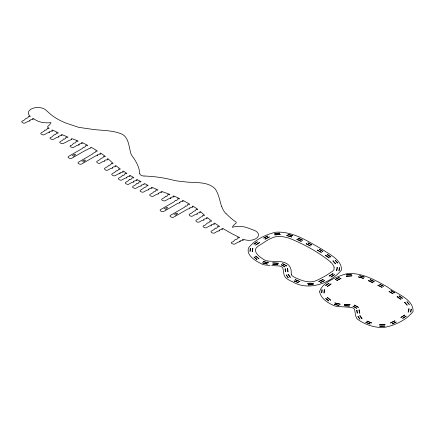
<?xml version="1.0" encoding="UTF-8"?>
<svg xmlns="http://www.w3.org/2000/svg" width="435" height="435" viewBox="0 0 435 435"><rect width="100%" height="100%" fill="white"/><g stroke="black" fill="none" stroke-linecap="round" stroke-linejoin="round"><path stroke-width="0.65" d="M72.031 155.567L74.63 154.311A0.566 0.326 0 0 1 75.402 154.757L74.222 155.915L73.227 156.257M81.943 161.293L84.548 160.036A0.566 0.326 0 0 1 85.32 160.482L84.134 161.635L83.139 161.983M164.093 208.718L166.692 207.462A0.566 0.326 0 0 1 167.464 207.908L166.284 209.066L165.289 209.409M174.011 214.444L176.61 213.188A0.566 0.326 0 0 1 177.382 213.634L176.202 214.787L175.202 215.135M144.061 176.017C153.577 176.365 163.136 177.556 172.38 179.949M271.587 265.524L279.139 265.97A4.693 2.708 0 0 1 282.88 268.129L284.022 274.637L285.05 276.964A12.577 7.259 0 0 0 285.735 277.764L288.334 279.705L292.483 281.788M272.152 261.304C281.755 261.228 292.021 261.691 291.254 273.99A12.207 7.047 0 0 0 291.423 274.577L291.45 274.643M271.63 261.283L268.982 261.136A12.175 7.025 0 0 1 267.965 261.038L267.851 261.022M269.966 265.448L265.203 264.997A13.42 7.748 0 0 1 264.833 264.931L263.876 264.73A12.582 7.264 0 0 1 262.452 264.322C255.726 261.103 245.764 255.334 248.608 247.787C254.992 239.696 265.437 234.737 275.333 232.279A13.588 7.846 0 0 1 276.122 232.192C293.054 231.202 308.089 241.409 322.107 249.331C329.034 254.105 342.187 260.087 341.388 269.874A13.572 7.835 0 0 1 341.241 270.325C330.758 282.891 309.035 291.488 292.722 281.896M172.885 180.074L175.098 180.574A27.932 16.128 0 0 0 180.041 181.292A43.701 25.23 0 0 0 181.123 181.39L182.7 181.498C193.178 183.537 207.049 180.411 215.227 188.937C218.582 193.765 219.534 199.692 221.197 205.217A76.424 44.125 0 0 0 221.611 206.446M330.758 262.131C318.474 252.088 304.217 244.291 289.536 238.331A33.114 19.118 0 0 0 286.556 237.456L282.848 236.7A21.554 12.441 0 0 0 280.624 236.428C272.326 235.639 265.459 241.849 258.733 245.753A30.793 17.775 0 0 0 257.743 246.531C252.121 250.185 258.047 255.813 261.691 258.151A28.699 16.568 0 0 0 264.137 259.76L264.23 259.809A7.868 4.54 0 0 0 267.824 261.082M334.053 267.275L334.107 269.341L332.808 271.032A17.536 10.125 0 0 1 332.563 271.244L325.989 275.616L318.088 279.825A31.608 18.248 0 0 1 316.544 280.488C309.932 283.56 302.629 280.939 296.414 278.199A28.656 16.541 0 0 1 293.63 276.791L293.549 276.736A7.863 4.54 0 0 1 291.347 274.659M139.782 173.549C139.271 166.904 135.899 160.836 131.887 155.627A30.048 17.346 0 0 1 130.505 152.152L130.288 151.239C128.858 145.361 128.271 137.781 122.48 134.361C112.986 130.049 102.1 130.701 91.975 129.277L78.615 127.324L66.234 123.165A59.394 34.289 0 0 1 49.998 113.791L45.952 110.126A9.494 5.481 0 0 0 32.451 108.44A9.494 5.481 0 0 0 30.336 116.319L29.536 116.781L28.628 116.156L27.943 117.7L26.644 118.304A13.202 7.623 0 0 0 26.421 118.135C25.377 118.472 24.034 121.066 22.245 120.99A1.691 0.979 0 0 0 22.12 122.289L22.827 122.8A1.691 0.979 0 0 0 25.344 122.882L27.992 121.354L30.173 120.876L29.585 120.435L30.782 119.745L33.283 119.451L32.375 118.82L33.169 118.363L34.958 119.592A16.068 9.276 0 0 0 51.004 122.583A16.068 9.276 0 0 1 48.144 126.025A2.251 1.3 0 0 0 48.367 127.754L49.209 128.222L48.416 128.678L47.388 128.124L46.822 129.597L45.626 130.288L44.919 129.918L44.033 131.207L41.287 132.795A1.691 0.979 0 0 0 41.336 134.197L42.162 134.643A1.691 0.979 0 0 0 44.506 134.616L47.339 132.98L49.639 132.43L48.932 132.061L50.128 131.37L52.749 131.006L51.721 130.451L52.521 129.989L58.312 132.882L57.518 133.338L56.436 132.816L55.925 134.257L54.576 134.888A13.202 7.623 0 0 1 54.288 134.758C53.239 135.035 52.276 137.542 50.487 137.4A1.691 0.979 0 0 0 50.623 138.852L51.509 139.26A1.691 0.979 0 0 0 53.761 139.189L56.675 137.509L59.035 136.927L58.268 136.585L59.464 135.894L62.14 135.502L61.058 134.975L61.852 134.518L67.969 137.123L67.169 137.585L66.022 137.096L65.576 138.504L64.38 139.195L63.553 138.89L62.787 140.113L60.247 141.582A1.691 0.979 0 0 0 60.492 143.077L61.444 143.452A1.691 0.979 0 0 0 63.586 143.333C68.099 141.234 68.648 140.407 71.846 139.45C69.981 138.526 72.884 138.645 73.667 139.331C75.027 139.733 80.975 142.049 76.44 141.043C76.038 141.576 75.663 143.561 74.303 142.957C73.091 142.859 72.504 145.856 70.552 145.464A1.691 0.979 0 0 0 70.807 146.965L71.759 147.334A1.691 0.979 0 0 0 73.896 147.215L76.897 145.48L79.322 144.86L78.49 144.561L79.687 143.871L82.432 143.436L81.28 142.952L82.074 142.49L87.729 145.355L86.935 145.812L85.929 145.246L85.342 146.736L84.145 147.427L83.46 147.041L82.552 148.346L68.572 156.415A1.691 0.979 0 0 0 68.572 157.796L69.366 158.258A1.691 0.979 0 0 0 71.759 158.258L85.777 150.162C88.082 149.781 88.522 148.199 90.931 148.069C88.832 145.616 94.988 149.499 95.651 149.923C97.407 150.39 97.935 152.212 95.847 150.967C95.521 153.495 93.166 152.217 92.427 154.088L78.485 162.141A1.691 0.979 0 0 0 78.485 163.522L79.279 163.979A1.691 0.979 0 0 0 81.671 163.979L95.482 156.007L97.723 155.496L97.076 155.083L98.272 154.398L100.833 154.072L99.865 153.473L100.664 153.017L105.379 156.421L104.579 156.877L103.753 156.208L102.986 157.796C100.61 158.014 100.126 160.02 97.184 161.146A1.691 0.979 0 0 0 96.967 162.375L97.598 162.929A1.691 0.979 0 0 0 100.208 163.082L102.72 161.63L104.824 161.2L104.313 160.711L105.509 160.02L107.934 159.775L107.102 159.101L107.902 158.644L113.122 163.381L112.328 163.843L111.469 163.185L110.735 164.762L109.381 165.3A13.327 7.694 0 0 0 109.163 165.115L107.945 166.371L104.965 168.089A1.691 0.979 0 0 0 104.775 169.34L105.428 169.884A1.691 0.979 0 0 0 108.01 170.014L110.566 168.535L112.698 168.089L112.159 167.616L113.356 166.926L115.808 166.665L114.949 166.007L115.748 165.545L120.337 169.019L119.538 169.481L118.614 168.867L117.945 170.4L116.749 171.091L116.145 170.656L115.155 172.01L112.268 173.679A1.691 0.979 0 0 0 112.165 174.995L112.893 175.495A1.691 0.979 0 0 0 115.384 175.561L118.064 174.011L120.267 173.521L119.658 173.092L120.854 172.401L123.371 172.097L122.447 171.482L123.241 171.02L126.917 173.396L126.117 173.859L125.155 173.26L124.524 174.778L123.328 175.468L122.686 175.055L121.735 176.387L118.902 178.024A1.691 0.979 0 0 0 118.853 179.378L119.62 179.856A1.691 0.979 0 0 0 122.056 179.883L124.796 178.301L127.036 177.79L126.449 177.415L127.585 176.692L130.141 176.365L129.179 175.773L129.978 175.31L133.801 177.632L133.001 178.094L132.207 177.632L131.408 179.013L130.212 179.704L129.423 179.242L128.619 180.623L125.824 182.238A1.691 0.979 0 0 0 125.818 183.613L126.612 184.076A1.691 0.979 0 0 0 129.01 184.081L131.789 182.472L134.056 181.944L133.387 181.553L134.578 180.862L137.166 180.52L136.171 179.943L136.987 179.47L141.011 181.678L140.211 182.14L139.184 181.585L138.618 183.059L137.422 183.749L136.715 183.38L135.829 184.668L133.088 186.251A1.691 0.979 0 0 0 133.137 187.659L133.969 188.099A1.691 0.979 0 0 0 136.307 188.072L139.146 186.436L141.446 185.892C138.917 184.636 146.024 184.875 143.903 184.108C143.719 182.499 146.883 185.011 147.965 185.332C148.754 186.61 145.627 184.614 146.046 186.947C143.632 187.295 143.256 188.893 140.576 190.106A1.691 0.979 0 0 0 140.69 191.541L141.554 191.96A1.691 0.979 0 0 0 143.838 191.906L146.725 190.236L149.064 189.665L148.319 189.317L149.515 188.627L152.174 188.241L151.108 187.708L151.902 187.246L157.921 189.894L157.122 190.356L155.986 189.861L155.529 191.275L154.077 191.873A13.327 7.694 0 0 1 153.751 191.748L152.745 192.884L150.184 194.363A1.691 0.979 0 0 0 150.412 195.853L151.347 196.228A1.691 0.979 0 0 0 153.511 196.12L156.491 194.401L158.905 193.792L158.084 193.483L159.281 192.792L162.01 192.362L160.874 191.868L161.673 191.411L169.878 194.423L169.084 194.885L167.921 194.407L167.491 195.804L166.295 196.495L165.452 196.201L164.702 197.414L162.184 198.866A1.691 0.979 0 0 0 162.456 200.372L163.419 200.736A1.691 0.979 0 0 0 165.539 200.611L168.552 198.871L170.988 198.246L170.145 197.952L171.341 197.262L174.098 196.821L172.934 196.343L173.734 195.88L179.628 198.605L178.828 199.061L177.801 198.507L177.235 199.986L176.039 200.671L175.332 200.301L174.446 201.595L160.635 209.567A1.691 0.979 0 0 0 160.635 210.948L161.428 211.41A1.691 0.979 0 0 0 163.821 211.41L177.763 203.357L180.068 202.808L179.356 202.438L180.552 201.748L183.173 201.383L182.145 200.829L182.945 200.366L189.747 204.205L188.948 204.667L187.963 204.086L187.354 205.586L186.164 206.277L185.495 205.88L184.565 207.196L170.547 215.292A1.691 0.979 0 0 0 170.547 216.673L171.346 217.13A1.691 0.979 0 0 0 173.734 217.13L187.713 209.061L189.975 208.539C187.49 207.049 195.304 207.674 192.096 206.533L192.895 206.07L197.854 209.333L197.055 209.795L196.218 209.132L195.462 210.714C193.015 210.844 192.727 213.068 189.671 214.058A1.691 0.979 0 0 0 189.464 215.292L190.106 215.842A1.691 0.979 0 0 0 192.705 215.988L195.233 214.526L197.349 214.091L196.87 213.656L198.023 212.916L200.453 212.666L199.616 211.997L200.41 211.535L204.57 215.287L203.77 215.749L202.927 215.086L202.177 216.668C199.725 216.837 199.453 218.979 196.397 220.007A1.691 0.979 0 0 0 196.19 221.246L196.837 221.796A1.691 0.979 0 0 0 199.431 221.937L201.97 220.469L204.091 220.028L203.564 219.55L204.76 218.859L207.196 218.604L206.353 217.94L207.152 217.478L211.666 221.013L210.872 221.469L209.964 220.844L209.278 222.388L207.974 222.992A13.202 7.623 0 0 0 207.751 222.829C206.707 223.166 205.363 225.76 203.575 225.683A1.691 0.979 0 0 0 203.45 226.983L204.156 227.494A1.691 0.979 0 0 0 206.674 227.576L209.322 226.042L211.508 225.564L210.915 225.123L212.111 224.433L214.613 224.139L213.705 223.514L214.504 223.052L219.506 226.401L218.713 226.858L217.745 226.265L217.119 227.777L215.923 228.467L215.276 228.06L214.33 229.392L211.497 231.023A1.691 0.979 0 0 0 211.453 232.377L212.215 232.855A1.691 0.979 0 0 0 214.651 232.883L217.397 231.3L219.637 230.789L218.99 230.381L220.186 229.691L222.742 229.365L221.779 228.772L222.573 228.31L226.515 230.632A180.895 104.438 0 0 0 234.4 234.965L239.647 237.57L238.848 238.032L237.766 237.505L237.254 238.951L235.906 239.576A13.202 7.623 0 0 1 235.623 239.451C234.574 239.723 233.611 242.23 231.817 242.088A1.691 0.979 0 0 0 231.958 243.54L232.839 243.953A1.691 0.979 0 0 0 235.09 243.877L238.005 242.197L240.365 241.615L239.598 241.278L240.794 240.588L243.475 240.191L242.387 239.669L243.187 239.206A9.494 5.481 0 0 0 256.835 237.983A9.494 5.481 0 0 0 253.915 230.191L247.564 227.853A15.23 8.792 0 0 0 232.339 227.271A16.068 9.276 0 0 1 235.699 223.476A2.251 1.3 0 0 0 235.688 221.779A59.394 34.289 0 0 1 231.328 218.479A156.872 90.567 0 0 1 226.2 213.759M139.776 173.581A4.366 2.518 0 0 0 141.098 175.261A4.486 2.588 0 0 0 143.11 175.941L143.202 175.952A4.16 2.398 0 0 0 144.007 176.017M226.053 213.802A43.304 25.002 0 0 1 221.719 206.435M330.698 262.153A26.986 15.578 0 0 1 334.151 267.264M319.649 291.858C320.927 298.758 328.142 303.07 334.145 305.713A12.582 7.264 0 0 0 335.526 306.109L336.527 306.322A13.42 7.748 0 0 0 336.897 306.387L350.833 307.36A4.693 2.708 0 0 1 354.574 309.519L355.716 316.033L356.743 318.36A12.577 7.259 0 0 0 357.429 319.154C365.128 324.744 375.057 328.169 384.654 327.343C395.138 325.277 406.208 320.073 412.935 311.721A13.572 7.835 0 0 0 413.081 311.264C413.424 298.796 395.768 293.565 387.427 286.953C375.367 280.183 362.186 272.663 347.815 273.582A13.588 7.846 0 0 0 347.027 273.669C337.022 276.296 321.411 283.076 319.649 291.836M250.234 248.445L249.897 251.37L250.179 251.381L250.517 248.456L250.234 248.445M252.545 248.374L252.169 251.62L252.507 251.631L252.882 248.385L252.545 248.374M321.927 289.835L321.59 292.76L321.867 292.771L322.21 289.846L321.927 289.835M324.238 289.764L323.863 293.011L324.2 293.021L324.575 289.775L324.238 289.764M272.756 262.952L278.367 263.251L272.756 262.952M272.821 264.322L277.873 264.589L272.821 264.322M344.449 304.342L350.061 304.641L344.449 304.342M344.515 305.713L349.566 305.979L344.515 305.713M337.087 267.471L336.456 270.706L336.793 270.728L337.424 267.492L337.087 267.471M339.392 267.786L338.827 270.695L339.11 270.711L339.675 267.802L339.392 267.786M408.78 308.861L408.15 312.096L408.487 312.118L409.117 308.883L408.78 308.861M411.086 309.176L410.52 312.085L410.803 312.102L411.369 309.193L411.086 309.176M263.224 261.593L268.449 262.811L263.224 261.593M262.604 262.909L267.308 264.007L262.604 262.909M334.917 302.983L340.143 304.201L334.917 302.983M334.297 304.304L339.001 305.403L334.297 304.304M286.714 235.514L291.76 236.961L286.714 235.514M287.992 234.4L292.532 235.705L287.992 234.4M358.407 276.905L363.453 278.356L358.407 276.905M359.68 275.79L364.226 277.095L359.68 275.79M295.213 279.738L299.884 281.554L295.213 279.738M294.131 280.956L298.334 282.592L294.131 280.956M366.906 321.128L371.577 322.949L366.906 321.128M365.824 322.346L370.027 323.983L365.824 322.346M297.116 239.13L296.757 239.38L301.102 241.458L301.46 241.202L297.116 239.13M298.785 238.222L298.426 238.472L302.336 240.337L302.695 240.087L298.785 238.222M368.809 280.526L368.45 280.776L372.795 282.848L373.154 282.598L368.809 280.526M370.479 279.613L370.12 279.863L374.029 281.728L374.388 281.478L370.479 279.613M257.264 241.871L254.024 244.122L257.264 241.871M259.211 242.594L255.606 245.095L259.472 242.719L259.211 242.594M328.958 283.261L325.712 285.512L328.958 283.261M330.904 283.984L327.299 286.486L331.165 284.109L330.904 283.984M332.873 273.691L329.099 276.105L333.123 273.822L332.873 273.691M334.433 274.719L331.04 276.894L334.433 274.719M404.566 315.081L400.793 317.501L404.816 315.212L404.566 315.081M406.127 316.109L402.734 318.289L406.127 316.109M306.338 243.73L306.104 243.872L310.427 245.971L306.338 243.73M308.072 242.904L311.748 244.916L308.072 242.904M378.026 285.121L377.797 285.262L382.12 287.361L378.026 285.121M379.766 284.294L383.442 286.306L379.766 284.294M282.821 263.702L282.581 263.844L286.801 266.008L282.821 263.702M281.353 264.779L284.941 266.851L281.353 264.779M354.509 305.098L354.269 305.234L358.494 307.398L354.509 305.098M353.046 306.175L356.635 308.241L353.046 306.175M317.523 250.065L317.278 250.201L321.4 252.43L317.523 250.065M319.344 249.304L322.83 251.425L319.344 249.304M389.216 291.455L388.972 291.591L393.093 293.821L389.216 291.455M391.038 290.694L394.523 292.815L391.038 290.694M267.536 236.085L263.768 238.043L267.536 236.085M269.287 236.961L265.094 239.141L269.287 236.961M339.229 277.476L335.461 279.439L339.229 277.476M340.975 278.356L336.788 280.531L340.975 278.356M323.151 279.487L318.822 281.565L323.151 279.487M324.439 280.635L320.541 282.505L324.439 280.635M394.844 320.878L390.51 322.955L394.844 320.878M396.133 322.025L392.234 323.896L396.133 322.025M325.777 255.242L325.342 255.448L328.931 257.96L329.366 257.754L325.777 255.242M327.713 254.529L327.278 254.736L330.508 256.993L330.943 256.786L327.713 254.529M397.47 296.632L397.035 296.844L400.624 299.351L401.059 299.144L397.47 296.632M399.406 295.92L398.971 296.126L402.201 298.388L402.636 298.182L399.406 295.92M255.883 256.15L255.606 256.264L259.032 258.852L255.883 256.15M254.089 257.047L256.927 259.477L254.089 257.047M327.577 297.545L327.299 297.654L330.725 300.242L327.577 297.545M325.782 298.437L328.615 300.868L325.782 298.437M333.123 260.842L332.818 260.929L335.331 263.844L335.635 263.757L333.123 260.842M335.303 260.396L337.565 263.023L335.303 260.396M404.816 302.233L404.512 302.32L407.024 305.234L407.323 305.147L404.816 302.233M406.997 301.792L409.259 304.413L406.997 301.792M288.356 274.3L288.041 274.376L290.15 277.389L290.466 277.318L288.356 274.3M286.279 274.963L288.177 277.677L286.279 274.963M360.044 315.69L359.734 315.767L361.844 318.784L362.159 318.708L360.044 315.69M357.972 316.354L359.87 319.067L357.972 316.354M279.705 233.182L274.664 233.508L279.705 233.182M280.243 234.481L274.643 234.846L280.243 234.481M351.398 274.572L346.358 274.898L351.398 274.572M351.937 275.872L346.336 276.236L351.937 275.872M287.595 268.574L287.258 268.591L287.769 271.832L288.106 271.815L287.595 268.574M285.278 268.863L284.996 268.873L285.458 271.793L285.735 271.777L285.278 268.863M359.288 309.965L358.951 309.986L359.462 313.227L359.799 313.205L359.288 309.965M356.966 310.253L356.689 310.269L357.151 313.184L357.429 313.167L356.966 310.253M313.341 283.288L307.714 283.506L313.341 283.288M313.216 284.653L308.154 284.849L313.216 284.653M385.029 324.679L379.407 324.896L385.029 324.679M384.91 326.049L379.847 326.245L384.91 326.049"/></g></svg>
